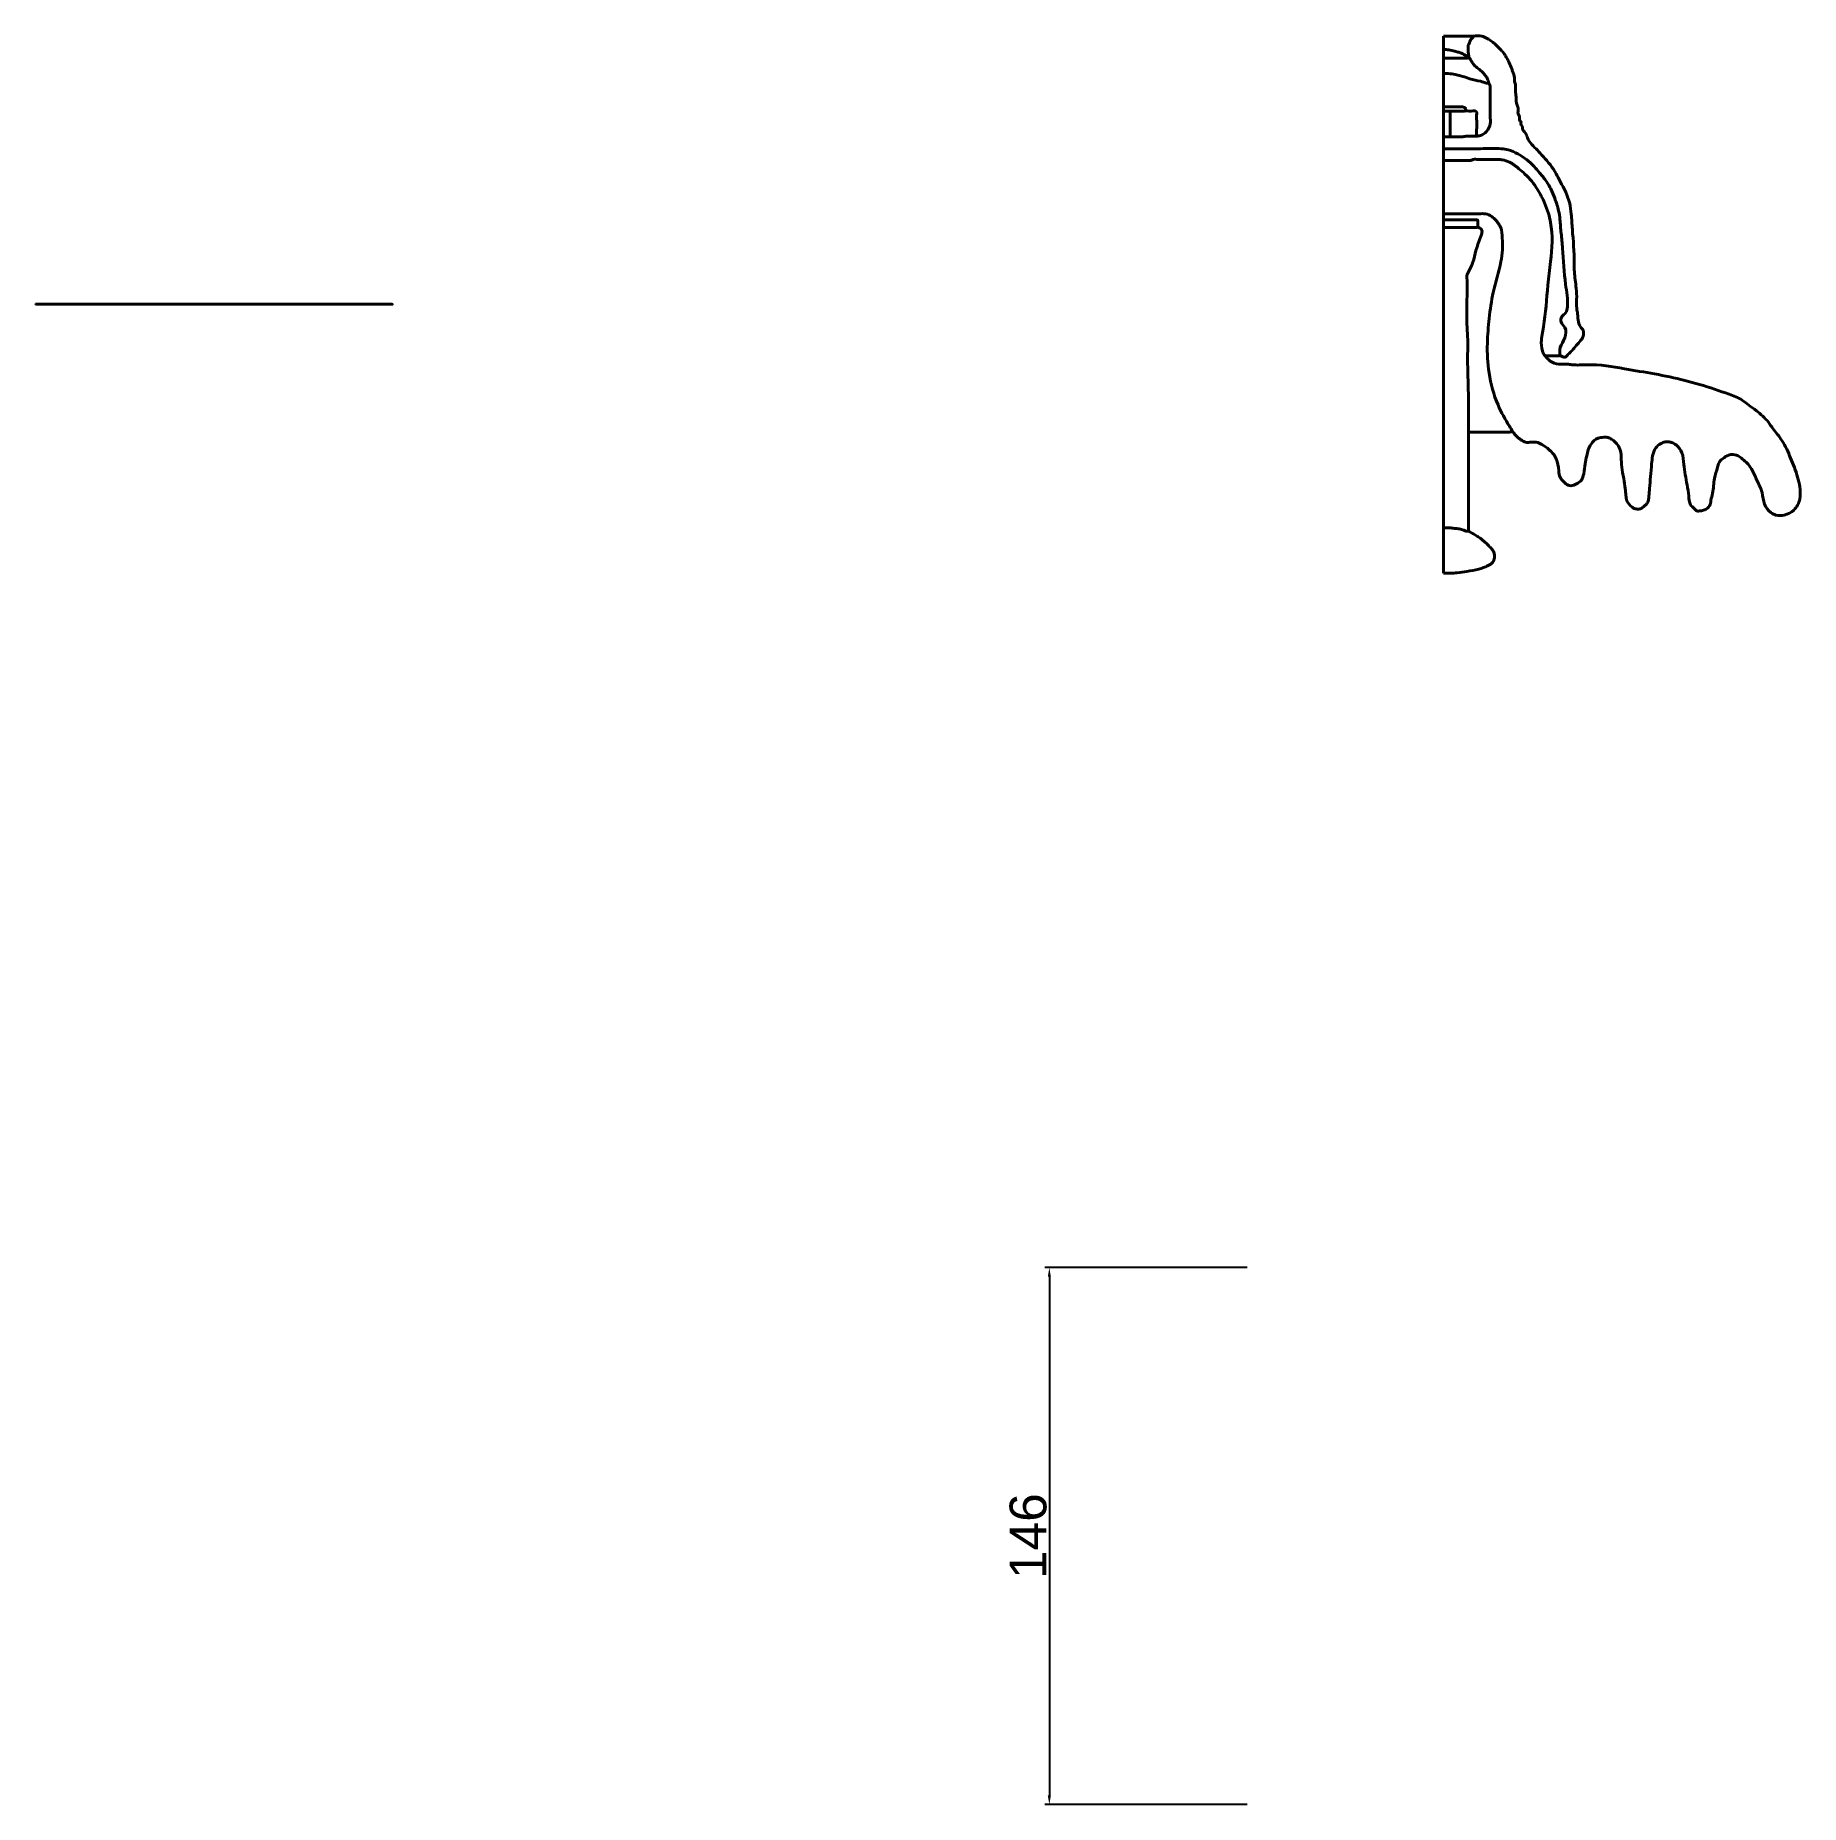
# Model space of a CAD drawing. Header units: millimetres. Extents: x 773 to 1253, y 3310 to 3791.
import ezdxf

# ---------------------------------------------------------------- set-up
doc = ezdxf.new("R2010")
doc.units = ezdxf.units.MM
doc.styles.get("Standard").update_dxf_attribs({"font": 'arial.ttf'})
doc.dimstyles.new('ISO-25', dxfattribs={"dimtxt": 10, "dimasz": 2.5, "dimexe": 1.25, "dimexo": 0.625, "dimtad": 1, "dimtxsty": 'Standard', "dimcen": 2.5, "dimadec": 0, "dimazin": 0, "dimtfac": 1, "dimtmove": 0, "dimatfit": 3, "dimfxl": 1, "dimarcsym": 0})

# ---------------------------------------------------------------- blocks, each defined once
blk = doc.blocks.new('*D1')
at = {"color": 0, "lineweight": -2, "transparency": 16777216}
for p, q in [((1102.19, 3455.84), (1047.19, 3455.84)), ((1048.44, 3453.34), (1048.44, 3312.34)), ((1102.19, 3309.84), (1047.19, 3309.84))]:
    blk.add_line(p, q, dxfattribs=at)
at = {"color": 0, "lineweight": 40, "transparency": 16777216}
for points in [[(1048.02, 3453.34), (1048.86, 3453.34), (1048.44, 3455.84)], [(1048.02, 3312.34), (1048.86, 3312.34), (1048.44, 3309.84)]]:
    blk.add_solid(points, dxfattribs=at)
at = {"layer": 'Defpoints', "color": 0, "lineweight": 40, "transparency": 16777216}
for p in [(1102.82, 3455.84), (1048.44, 3309.84), (1102.82, 3309.84)]:
    blk.add_point(p, dxfattribs=at)
at = {"color": 0, "lineweight": 40, "transparency": 16777216, "insert": (1042.71, 3382.84), "char_height": 10, "attachment_point": 5, "rotation": 90}
blk.add_mtext('146', dxfattribs=at)

msp = doc.modelspace()

# ---------------------------------------------------------------- linework, layer by layer
at = {"color": 1, "lineweight": 40}
for points in [[(1155.6, 3790.624), (1163.757, 3790.624)], [(1155.6, 3790.624), (1155.6, 3786.969)], [(1163.757, 3790.624), (1163.616, 3790.257), (1162.929, 3789.509), (1162.678, 3788.776), (1162.354, 3788.146), (1162.354, 3787.607), (1162.354, 3786.25), (1162.522, 3784.896)], [(1163.757, 3790.624), (1166.085, 3790.624), (1167.505, 3789.967), (1168.795, 3789.129), (1169.667, 3788.387), (1170.602, 3787.517), (1171.506, 3786.549), (1172.28, 3785.582), (1172.828, 3784.647), (1173.409, 3783.519), (1173.724, 3782.787), (1174.108, 3781.939), (1174.412, 3781.05), (1174.912, 3779.275), (1174.912, 3778.604), (1175.177, 3777.484), (1175.177, 3776.181), (1175.177, 3775.692), (1175.344, 3774.154), (1175.626, 3771.818), (1175.923, 3770.824), (1175.923, 3769.517), (1176.273, 3768.805), (1176.273, 3767.898), (1176.7, 3767.135), (1176.7, 3766.487), (1177.092, 3765.988), (1177.092, 3765.468), (1177.879, 3764.266), (1178.451, 3762.958), (1181.18, 3759.582), (1182.652, 3757.965), (1184.679, 3755.603), (1186.239, 3753.201), (1187.369, 3751.091), (1189.94, 3745.158), (1190.352, 3742.253), (1190.655, 3738.1), (1191.196, 3728.89), (1191.196, 3727.114), (1191.636, 3722.681), (1191.834, 3719.858), (1191.834, 3716.606), (1192.081, 3715.07), (1192.23, 3713.481), (1192.891, 3711.576), (1193.607, 3710.548), (1193.699, 3709.802), (1193.607, 3709.04), (1192.609, 3707.531), (1190.271, 3704.845), (1189.313, 3703.859), (1188.703, 3703.346), (1187.336, 3703.792)], [(1155.6, 3786.969), (1157.069, 3786.869), (1158.667, 3786.505), (1159.854, 3786.217), (1161.177, 3785.637), (1162.522, 3784.896)], [(1155.6, 3786.969), (1155.6, 3784.655)], [(1155.6, 3784.655), (1157.868, 3784.655), (1159.569, 3784.655), (1160.586, 3784.655), (1161.133, 3784.655), (1161.595, 3784.655), (1161.937, 3784.647), (1162.131, 3784.655), (1162.522, 3784.896)], [(1155.6, 3784.655), (1155.6, 3780.446)], [(1155.6, 3780.446), (1156.906, 3780.446), (1158.827, 3780.141), (1161.561, 3779.432), (1163.516, 3778.792), (1166.426, 3778.127), (1167.637, 3777.797), (1167.974, 3777.829)], [(1162.522, 3784.896), (1162.829, 3784.41), (1163.317, 3783.658), (1163.964, 3782.746), (1165.057, 3781.792), (1166.328, 3780.724), (1167.078, 3779.838), (1167.607, 3778.952), (1167.974, 3777.829)], [(1155.6, 3780.446), (1155.6, 3771.377)], [(1167.974, 3777.829), (1168.313, 3776.778), (1168.313, 3776.461), (1168.313, 3775.107), (1168.313, 3773.365), (1168.313, 3768.774), (1168.313, 3766.772), (1167.292, 3764.68), (1165.684, 3763.588), (1164.59, 3763.432)], [(1155.6, 3771.377), (1156.671, 3771.377), (1157.871, 3771.377), (1159.112, 3771.377), (1159.83, 3771.377), (1160.247, 3771.377), (1160.79, 3771.377), (1161.596, 3770.897), (1161.596, 3770.622), (1161.596, 3770.301)], [(1155.6, 3771.377), (1155.6, 3770.255)], [(1155.6, 3770.255), (1155.6, 3763.225)], [(1155.6, 3770.255), (1157.448, 3770.255)], [(1157.448, 3770.255), (1159.029, 3770.255), (1160.248, 3770.255), (1160.833, 3770.255), (1161.376, 3770.255), (1161.596, 3770.301)], [(1157.448, 3770.255), (1157.448, 3763.225)], [(1161.596, 3770.301), (1163.657, 3770.301), (1164.243, 3770.301), (1164.642, 3769.865), (1164.642, 3769.626), (1164.642, 3767.526), (1164.642, 3765.665), (1164.59, 3763.432)], [(1155.6, 3763.225), (1155.6, 3760.015)], [(1155.6, 3763.225), (1157.436, 3763.225)], [(1157.436, 3763.225), (1159.114, 3763.225), (1159.984, 3763.224), (1160.599, 3763.225), (1161.692, 3763.401), (1162.758, 3763.401), (1164.59, 3763.432)], [(1155.6, 3738.641), (1155.6, 3656.931)], [(772.726, 3717.736, 72.888), (780.883, 3717.736, 72.888)], [(772.726, 3717.736, 72.888), (772.726, 3717.736, 69.233)], [(772.726, 3717.736, 69.233), (774.195, 3717.736, 69.133), (775.793, 3717.736, 68.769), (776.979, 3717.736, 68.481), (778.303, 3717.736, 67.901), (779.648, 3717.736, 67.16)], [(772.726, 3717.736, 69.233), (772.726, 3717.736, 66.919)], [(772.726, 3717.736, 66.919), (774.993, 3717.736, 66.919), (776.695, 3717.736, 66.919), (777.712, 3717.736, 66.919), (778.259, 3717.736, 66.919), (778.72, 3717.736, 66.919), (779.063, 3717.736, 66.911), (779.257, 3717.736, 66.919), (779.648, 3717.736, 67.16)], [(772.726, 3717.736, 66.919), (772.726, 3717.736, 62.71)], [(772.726, 3717.736, 62.71), (774.032, 3717.736, 62.71), (775.953, 3717.736, 62.405), (778.686, 3717.736, 61.696), (780.641, 3717.736, 61.056), (783.552, 3717.736, 60.391), (784.762, 3717.736, 60.061), (785.1, 3717.736, 60.093)], [(772.726, 3717.736, 62.71), (772.726, 3717.736, 53.641)], [(772.726, 3717.736, 53.641), (772.726, 3717.736, 52.519)], [(772.726, 3717.736, 52.519), (772.726, 3717.736, 45.489)], [(772.726, 3717.736, 45.489), (772.726, 3717.736, 42.279)], [(772.726, 3717.736, 45.489), (774.562, 3717.736, 45.489)], [(772.726, 3717.736, 53.641), (773.797, 3717.736, 53.641), (774.997, 3717.736, 53.641), (776.238, 3717.736, 53.641), (776.955, 3717.736, 53.641), (777.373, 3717.736, 53.641), (777.916, 3717.736, 53.641), (778.721, 3717.736, 53.161), (778.721, 3717.736, 52.886), (778.721, 3717.736, 52.566)], [(772.726, 3717.736, 52.519), (774.573, 3717.736, 52.519)], [(772.726, 3717.736, 20.905), (772.726, 3717.736, -60.805)], [(772.726, 3717.736, -60.805), (774.355, 3717.736, -60.805), (775.719, 3717.736, -60.943), (777.048, 3717.736, -61.104), (778.234, 3717.736, -61.442), (779.054, 3717.736, -61.701), (779.505, 3717.736, -61.718)], [(772.726, 3717.736, -60.805), (772.726, 3717.736, -73.112)], [(779.505, 3717.736, -61.718), (780.591, 3717.736, -62.298), (781.719, 3717.736, -62.978), (782.675, 3717.736, -63.571), (783.441, 3717.736, -64.207), (784.208, 3717.736, -64.8), (784.917, 3717.736, -65.508), (785.682, 3717.736, -66.351), (786.326, 3717.736, -67.182), (786.603, 3717.736, -68.099), (786.603, 3717.736, -68.944), (786.161, 3717.736, -70.106), (784.869, 3717.736, -71.046), (783.55, 3717.736, -71.618), (782.332, 3717.736, -72.005), (779.127, 3717.736, -72.658), (776.485, 3717.736, -73.001), (774.701, 3717.736, -73.117), (772.726, 3717.736, -73.112)], [(774.562, 3717.736, 45.489), (776.24, 3717.736, 45.489), (777.109, 3717.736, 45.489), (777.724, 3717.736, 45.489), (778.818, 3717.736, 45.666), (779.884, 3717.736, 45.666), (781.715, 3717.736, 45.696)], [(774.573, 3717.736, 52.519), (776.155, 3717.736, 52.519), (777.374, 3717.736, 52.519), (777.959, 3717.736, 52.519), (778.502, 3717.736, 52.519), (778.721, 3717.736, 52.566)], [(774.573, 3717.736, 52.519), (774.573, 3717.736, 45.489)], [(778.721, 3717.736, 52.566), (780.783, 3717.736, 52.566), (781.368, 3717.736, 52.566), (781.767, 3717.736, 52.129), (781.767, 3717.736, 51.89), (781.767, 3717.736, 49.79), (781.767, 3717.736, 47.929), (781.715, 3717.736, 45.696)], [(780.883, 3717.736, 72.888), (780.741, 3717.736, 72.522), (780.055, 3717.736, 71.773), (779.804, 3717.736, 71.04), (779.48, 3717.736, 70.41), (779.48, 3717.736, 69.871), (779.48, 3717.736, 68.514), (779.648, 3717.736, 67.16)], [(779.505, 3717.736, -34.789), (779.505, 3717.736, -40.676), (779.505, 3717.736, -43.403), (779.505, 3717.736, -45.571), (779.505, 3717.736, -46.755), (779.505, 3717.736, -48.023), (779.505, 3717.736, -49.133), (779.505, 3717.736, -52.817), (779.505, 3717.736, -57.129), (779.505, 3717.736, -61.718)], [(779.648, 3717.736, 67.16), (779.954, 3717.736, 66.675), (780.442, 3717.736, 65.922), (781.09, 3717.736, 65.01), (782.183, 3717.736, 64.056), (783.454, 3717.736, 62.988), (784.204, 3717.736, 62.102), (784.732, 3717.736, 61.216), (785.1, 3717.736, 60.093)], [(780.883, 3717.736, 72.888), (783.211, 3717.736, 72.888), (784.631, 3717.736, 72.231), (785.921, 3717.736, 71.393), (786.792, 3717.736, 70.651), (787.728, 3717.736, 69.781), (788.631, 3717.736, 68.814), (789.406, 3717.736, 67.846), (789.954, 3717.736, 66.912), (790.535, 3717.736, 65.783), (790.85, 3717.736, 65.052), (791.234, 3717.736, 64.203), (791.537, 3717.736, 63.314), (792.037, 3717.736, 61.539), (792.037, 3717.736, 60.868), (792.302, 3717.736, 59.748), (792.302, 3717.736, 58.445), (792.302, 3717.736, 57.956), (792.47, 3717.736, 56.419), (792.752, 3717.736, 54.082), (793.048, 3717.736, 53.088), (793.048, 3717.736, 51.781), (793.398, 3717.736, 51.069), (793.398, 3717.736, 50.162), (793.826, 3717.736, 49.399), (793.826, 3717.736, 48.751), (794.218, 3717.736, 48.252), (794.218, 3717.736, 47.732), (795.004, 3717.736, 46.53), (795.577, 3717.736, 45.223), (798.306, 3717.736, 41.847), (799.778, 3717.736, 40.229), (801.805, 3717.736, 37.867), (803.364, 3717.736, 35.465), (804.495, 3717.736, 33.355), (807.066, 3717.736, 27.422), (807.478, 3717.736, 24.517), (807.781, 3717.736, 20.364), (808.322, 3717.736, 11.154), (808.322, 3717.736, 9.378), (808.762, 3717.736, 4.945), (808.96, 3717.736, 2.123), (808.96, 3717.736, -1.13), (809.206, 3717.736, -2.666), (809.355, 3717.736, -4.255), (810.017, 3717.736, -6.159), (810.733, 3717.736, -7.188), (810.825, 3717.736, -7.934), (810.733, 3717.736, -8.696), (809.734, 3717.736, -10.205), (807.397, 3717.736, -12.891), (806.438, 3717.736, -13.877), (805.828, 3717.736, -14.39), (804.462, 3717.736, -13.943)], [(785.1, 3717.736, 60.093), (785.438, 3717.736, 59.043), (785.438, 3717.736, 58.725), (785.438, 3717.736, 57.371), (785.438, 3717.736, 55.629), (785.438, 3717.736, 51.038), (785.438, 3717.736, 49.037), (784.418, 3717.736, 46.944), (782.81, 3717.736, 45.853), (781.715, 3717.736, 45.696)], [(1162.38, 3682.947), (1162.38, 3677.06), (1162.38, 3674.333), (1162.38, 3672.165), (1162.38, 3670.981), (1162.38, 3669.713), (1162.38, 3668.603), (1162.38, 3664.919), (1162.38, 3660.607), (1162.38, 3656.017)], [(1155.6, 3656.931), (1157.229, 3656.931), (1158.594, 3656.793), (1159.922, 3656.632), (1161.108, 3656.294), (1161.929, 3656.035), (1162.38, 3656.017)], [(1155.6, 3656.931), (1155.6, 3644.624)], [(1162.38, 3656.017), (1163.465, 3655.438), (1164.594, 3654.758), (1165.549, 3654.165), (1166.316, 3653.529), (1167.083, 3652.936), (1167.792, 3652.228), (1168.556, 3651.385), (1169.201, 3650.554), (1169.478, 3649.637), (1169.478, 3648.792), (1169.036, 3647.63), (1167.743, 3646.69), (1166.424, 3646.118), (1165.206, 3645.731), (1162.002, 3645.078), (1159.359, 3644.735), (1157.575, 3644.619), (1155.6, 3644.624)]]:
    msp.add_spline(points, degree=3, dxfattribs=at)
at = {"color": 3, "lineweight": 40}
for points in [[(1155.6, 3760.015), (1160.189, 3760.015), (1165.652, 3760.015), (1171.338, 3760.015), (1173.167, 3759.698), (1175.817, 3758.587), (1180.293, 3755.156), (1181.731, 3753.484), (1183.613, 3751.116), (1184.78, 3749.066), (1185.877, 3746.521), (1186.909, 3743.143), (1187.297, 3740.778), (1187.439, 3738.895), (1187.615, 3736.992), (1187.996, 3732.957), (1188.814, 3723.149), (1189.308, 3717.033), (1188.829, 3715.391), (1187.893, 3714.501), (1187.604, 3712.899), (1188.61, 3711.405), (1188.61, 3708.61), (1187.377, 3705.932), (1187.336, 3703.792)], [(1155.6, 3740.677), (1157.735, 3740.677), (1159.747, 3740.677), (1161.189, 3740.677), (1162.329, 3740.677), (1163.48, 3740.677), (1164.101, 3740.677), (1164.673, 3740.677), (1164.946, 3740.52), (1164.994, 3740.259), (1164.994, 3739.99), (1164.994, 3738.711)], [(1164.994, 3738.711), (1164.79, 3738.611), (1164.504, 3738.611), (1164, 3738.611), (1163.145, 3738.611), (1161.952, 3738.611), (1157.291, 3738.611), (1156.079, 3738.611), (1155.6, 3738.641)], [(1164.994, 3738.711), (1165.426, 3738.496), (1165.928, 3738.07), (1166.099, 3737.52), (1166.008, 3736.939), (1165.331, 3735.009), (1164.673, 3733.078), (1162.617, 3726.888), (1161.98, 3725.44), (1161.98, 3724.975), (1161.98, 3718.207), (1161.98, 3712.353), (1162.175, 3708.872), (1162.175, 3702.746), (1162.38, 3693.396), (1162.38, 3690.795), (1162.38, 3682.947)], [(772.726, 3717.736, 42.279), (777.315, 3717.736, 42.279), (782.778, 3717.736, 42.279), (788.464, 3717.736, 42.279), (790.293, 3717.736, 41.962), (792.943, 3717.736, 40.851), (797.419, 3717.736, 37.421), (798.857, 3717.736, 35.749), (800.739, 3717.736, 33.38), (801.906, 3717.736, 31.33), (803.002, 3717.736, 28.785), (804.035, 3717.736, 25.407), (804.423, 3717.736, 23.042), (804.565, 3717.736, 21.159), (804.74, 3717.736, 19.256), (805.121, 3717.736, 15.221), (805.94, 3717.736, 5.413), (806.434, 3717.736, -0.703), (805.955, 3717.736, -2.345), (805.019, 3717.736, -3.235), (804.73, 3717.736, -4.837), (805.736, 3717.736, -6.331), (805.736, 3717.736, -9.126), (804.502, 3717.736, -11.804), (804.462, 3717.736, -13.943)], [(772.726, 3717.736, 22.941), (774.86, 3717.736, 22.941), (776.872, 3717.736, 22.941), (778.315, 3717.736, 22.941), (779.454, 3717.736, 22.941), (780.606, 3717.736, 22.941), (781.226, 3717.736, 22.941), (781.798, 3717.736, 22.941), (782.072, 3717.736, 22.784), (782.12, 3717.736, 22.523), (782.12, 3717.736, 22.254), (782.12, 3717.736, 20.975)], [(782.12, 3717.736, 20.975), (781.915, 3717.736, 20.875), (781.629, 3717.736, 20.875), (781.125, 3717.736, 20.875), (780.27, 3717.736, 20.875), (779.078, 3717.736, 20.875), (774.416, 3717.736, 20.875), (773.205, 3717.736, 20.875), (772.726, 3717.736, 20.905)], [(782.12, 3717.736, 20.975), (782.552, 3717.736, 20.761), (783.054, 3717.736, 20.334), (783.225, 3717.736, 19.784), (783.134, 3717.736, 19.203), (782.457, 3717.736, 17.273), (781.799, 3717.736, 15.342), (779.742, 3717.736, 9.152), (779.106, 3717.736, 7.704), (779.106, 3717.736, 7.239), (779.106, 3717.736, 0.471), (779.106, 3717.736, -5.383), (779.301, 3717.736, -8.864), (779.301, 3717.736, -14.99), (779.505, 3717.736, -24.34), (779.505, 3717.736, -26.941), (779.505, 3717.736, -34.789)]]:
    msp.add_spline(points, degree=3, dxfattribs=at)
at = {"color": 2, "lineweight": 40}
for points in [[(1155.6, 3760.015), (1155.6, 3756.777)], [(1155.6, 3742.312), (1155.6, 3740.677)], [(1155.6, 3740.677), (1155.6, 3738.641)], [(772.726, 3717.736, 42.279), (772.726, 3717.736, 39.041)], [(772.726, 3717.736, 24.576), (772.726, 3717.736, 22.941)], [(772.726, 3717.736, 22.941), (772.726, 3717.736, 20.905)], [(779.505, 3717.736, -34.789), (783.913, 3717.736, -34.789), (786.562, 3717.736, -34.789), (788.993, 3717.736, -34.789), (790.33, 3717.736, -34.789), (791.601, 3717.736, -34.635)], [(800.357, 3717.736, -14.065), (801.752, 3717.736, -14.065), (802.581, 3717.736, -14.065), (803.344, 3717.736, -14.065), (803.795, 3717.736, -14.077), (804.003, 3717.736, -14.077), (804.162, 3717.736, -14.065), (804.462, 3717.736, -13.943)], [(1183.231, 3703.67), (1184.626, 3703.67), (1185.455, 3703.67), (1186.218, 3703.67), (1186.669, 3703.658), (1186.877, 3703.658), (1187.036, 3703.67), (1187.336, 3703.792)], [(1162.38, 3682.947), (1166.787, 3682.947), (1169.437, 3682.947), (1171.867, 3682.947), (1173.204, 3682.947), (1174.475, 3683.101)]]:
    msp.add_spline(points, degree=3, dxfattribs=at)
at = {"color": 5, "lineweight": 40}
for points in [[(1155.6, 3756.777), (1158.727, 3756.777), (1161.177, 3756.777), (1162.199, 3756.777), (1162.833, 3756.777), (1163.717, 3757.085), (1164.992, 3757.085), (1165.855, 3757.085), (1168.888, 3757.085), (1170.643, 3757.085), (1171.607, 3756.992), (1173.574, 3756.347), (1176.149, 3754.55), (1177.773, 3753.132), (1181.182, 3748.94), (1183.108, 3745.269), (1184.142, 3742.411), (1184.738, 3739.974), (1184.738, 3729.338), (1183.997, 3722.909), (1182.79, 3711.593), (1182.21, 3707.328), (1182.855, 3704.271), (1183.231, 3703.67)], [(1155.6, 3756.777), (1155.6, 3742.312)], [(1155.6, 3742.312), (1159.387, 3742.312), (1163.072, 3742.312), (1165.401, 3742.312), (1166.996, 3742.312), (1168.756, 3741.56), (1169.856, 3740.57), (1170.772, 3739.343), (1171.377, 3737.914), (1171.624, 3734.968), (1171.624, 3732.496), (1171.217, 3729.322), (1169.137, 3720.943), (1168.044, 3713.882), (1167.542, 3707.109), (1168.003, 3699.05), (1170.443, 3690.339), (1173.563, 3684.543), (1174.475, 3683.101)], [(772.726, 3717.736, 39.041), (772.726, 3717.736, 24.576)], [(772.726, 3717.736, 39.041), (775.853, 3717.736, 39.041), (778.303, 3717.736, 39.041), (779.325, 3717.736, 39.041), (779.958, 3717.736, 39.041), (780.842, 3717.736, 39.349), (782.118, 3717.736, 39.349), (782.98, 3717.736, 39.349), (786.014, 3717.736, 39.349), (787.769, 3717.736, 39.349), (788.733, 3717.736, 39.256), (790.7, 3717.736, 38.611), (793.274, 3717.736, 36.814), (794.898, 3717.736, 35.396), (798.308, 3717.736, 31.204), (800.234, 3717.736, 27.533), (801.268, 3717.736, 24.675), (801.864, 3717.736, 22.239), (801.864, 3717.736, 11.602), (801.123, 3717.736, 5.173), (799.915, 3717.736, -6.143), (799.336, 3717.736, -10.408), (799.981, 3717.736, -13.465), (800.357, 3717.736, -14.065)], [(772.726, 3717.736, 24.576), (776.513, 3717.736, 24.576), (780.198, 3717.736, 24.576), (782.526, 3717.736, 24.576), (784.121, 3717.736, 24.576), (785.881, 3717.736, 23.824), (786.981, 3717.736, 22.835), (787.898, 3717.736, 21.607), (788.503, 3717.736, 20.178), (788.749, 3717.736, 17.232), (788.749, 3717.736, 14.76), (788.343, 3717.736, 11.586), (786.263, 3717.736, 3.207), (785.17, 3717.736, -3.854), (784.667, 3717.736, -10.627), (785.129, 3717.736, -18.686), (787.569, 3717.736, -27.396), (790.689, 3717.736, -33.193), (791.601, 3717.736, -34.635)]]:
    msp.add_spline(points, degree=3, dxfattribs=at)
at = {"color": 4, "lineweight": 40}
for points in [[(800.357, 3717.736, -14.065), (800.719, 3717.736, -14.503), (801.449, 3717.736, -15.233), (802.871, 3717.736, -16.018), (805.37, 3717.736, -16.294), (806.436, 3717.736, -16.294), (807.64, 3717.736, -16.444), (811.839, 3717.736, -16.444), (821.993, 3717.736, -17.549), (826.067, 3717.736, -18.249), (834.246, 3717.736, -19.752), (850.434, 3717.736, -24.487), (853.986, 3717.736, -26.094), (855.759, 3717.736, -27.415), (857.813, 3717.736, -28.941), (861.074, 3717.736, -32.09), (862.299, 3717.736, -33.778), (864.79, 3717.736, -37.068), (867.125, 3717.736, -41.827), (869.038, 3717.736, -47.002), (869.627, 3717.736, -49.679), (869.627, 3717.736, -52.971), (868.02, 3717.736, -55.969), (865.411, 3717.736, -57.322), (863.156, 3717.736, -57.322), (861.783, 3717.736, -56.662), (860.071, 3717.736, -54.392), (859.359, 3717.736, -51.156), (858.053, 3717.736, -47.988), (855.818, 3717.736, -43.805), (853.43, 3717.736, -41.611), (852.36, 3717.736, -41.008), (851.525, 3717.736, -40.887), (850.748, 3717.736, -40.887), (849.038, 3717.736, -41.724), (847.671, 3717.736, -43.094), (847.27, 3717.736, -44.34), (846.448, 3717.736, -47.337), (845.916, 3717.736, -51.392), (845.469, 3717.736, -53.35), (845.077, 3717.736, -54.804), (843.762, 3717.736, -55.922), (842.621, 3717.736, -56.171), (841.631, 3717.736, -56.171), (840.873, 3717.736, -55.523), (839.938, 3717.736, -54.501), (839.432, 3717.736, -52.128), (838.994, 3717.736, -49.123), (838.109, 3717.736, -43.535), (837.567, 3717.736, -40.398), (835.969, 3717.736, -38.231), (834.77, 3717.736, -37.576), (833.922, 3717.736, -37.405), (833.037, 3717.736, -37.405), (831.781, 3717.736, -37.92), (830.458, 3717.736, -39.085), (829.602, 3717.736, -41.208), (829.346, 3717.736, -43.353), (829.035, 3717.736, -46.87), (828.786, 3717.736, -50.056), (828.595, 3717.736, -52.145), (828.472, 3717.736, -53.246), (828.004, 3717.736, -54.247), (827.326, 3717.736, -54.927), (826.393, 3717.736, -55.583), (825.872, 3717.736, -55.675), (825.387, 3717.736, -55.675), (824.834, 3717.736, -55.602), (824.045, 3717.736, -55.164), (822.612, 3717.736, -53.442), (822.366, 3717.736, -52.035), (822.165, 3717.736, -50.144), (821.762, 3717.736, -47.404), (821.446, 3717.736, -45.791), (821.117, 3717.736, -42.816), (820.523, 3717.736, -38.952), (819.625, 3717.736, -37.704), (818.707, 3717.736, -36.885), (817.712, 3717.736, -36.339), (816.849, 3717.736, -36.17), (816.311, 3717.736, -36.17), (814.769, 3717.736, -36.415), (812.873, 3717.736, -38.004), (811.691, 3717.736, -41.224), (811.297, 3717.736, -43.374), (810.869, 3717.736, -46.127), (810.234, 3717.736, -47.831), (808.952, 3717.736, -48.838), (808.156, 3717.736, -49.224), (806.616, 3717.736, -49.224), (805.403, 3717.736, -48.205), (804.445, 3717.736, -47.062), (804.083, 3717.736, -45.275), (803.411, 3717.736, -42.027), (799.951, 3717.736, -38.402), (797.906, 3717.736, -37.511), (796.591, 3717.736, -37.511), (795.07, 3717.736, -37.511), (793.789, 3717.736, -36.841), (792.594, 3717.736, -35.898), (791.601, 3717.736, -34.635)], [(1183.231, 3703.67), (1183.594, 3703.232), (1184.324, 3702.503), (1185.746, 3701.718), (1188.245, 3701.442), (1189.31, 3701.442), (1190.514, 3701.292), (1194.714, 3701.292), (1204.867, 3700.187), (1208.942, 3699.487), (1217.12, 3697.984), (1233.308, 3693.249), (1236.861, 3691.642), (1238.633, 3690.321), (1240.687, 3688.795), (1243.949, 3685.646), (1245.173, 3683.958), (1247.664, 3680.668), (1249.999, 3675.909), (1251.912, 3670.733), (1252.502, 3668.057), (1252.502, 3664.765), (1250.894, 3661.767), (1248.286, 3660.413), (1246.031, 3660.413), (1244.658, 3661.074), (1242.945, 3663.344), (1242.233, 3666.58), (1240.928, 3669.748), (1238.693, 3673.931), (1236.305, 3676.125), (1235.234, 3676.728), (1234.4, 3676.849), (1233.622, 3676.849), (1231.912, 3676.011), (1230.545, 3674.641), (1230.144, 3673.396), (1229.323, 3670.398), (1228.791, 3666.344), (1228.343, 3664.386), (1227.951, 3662.932), (1226.636, 3661.814), (1225.495, 3661.565), (1224.506, 3661.565), (1223.747, 3662.213), (1222.812, 3663.234), (1222.307, 3665.608), (1221.868, 3668.613), (1220.983, 3674.201), (1220.441, 3677.338), (1218.843, 3679.505), (1217.645, 3680.16), (1216.797, 3680.331), (1215.911, 3680.331), (1214.655, 3679.816), (1213.332, 3678.651), (1212.476, 3676.528), (1212.221, 3674.383), (1211.909, 3670.865), (1211.661, 3667.68), (1211.469, 3665.591), (1211.346, 3664.489), (1210.879, 3663.489), (1210.201, 3662.809), (1209.267, 3662.153), (1208.746, 3662.061), (1208.261, 3662.061), (1207.708, 3662.134), (1206.919, 3662.572), (1205.486, 3664.294), (1205.24, 3665.701), (1205.039, 3667.591), (1204.636, 3670.332), (1204.32, 3671.945), (1203.992, 3674.92), (1203.397, 3678.784), (1202.499, 3680.032), (1201.582, 3680.851), (1200.586, 3681.397), (1199.724, 3681.566), (1199.185, 3681.566), (1197.643, 3681.321), (1195.747, 3679.732), (1194.565, 3676.512), (1194.171, 3674.362), (1193.743, 3671.609), (1193.108, 3669.905), (1191.826, 3668.898), (1191.03, 3668.512), (1189.49, 3668.512), (1188.277, 3669.531), (1187.32, 3670.674), (1186.957, 3672.461), (1186.285, 3675.709), (1182.825, 3679.334), (1180.78, 3680.224), (1179.466, 3680.224), (1177.944, 3680.224), (1176.664, 3680.895), (1175.468, 3681.838), (1174.475, 3683.101)]]:
    msp.add_spline(points, degree=3, dxfattribs=at)

# ---------------------------------------------------------------- dimensions: what is measured, and where the dimension line sits
at = {"color": 1, "lineweight": 40}
dim = msp.add_linear_dim(base=(1048.442, 3309.842), p1=(1102.816, 3455.842), p2=(1102.816, 3309.842), angle=90, dimstyle='ISO-25', dxfattribs=at)
dim.commit()
dim.dimension.update_dxf_attribs({"geometry": '*D1', "text_midpoint": (1042.711, 3382.842)})

doc.saveas('drawing.dxf')
